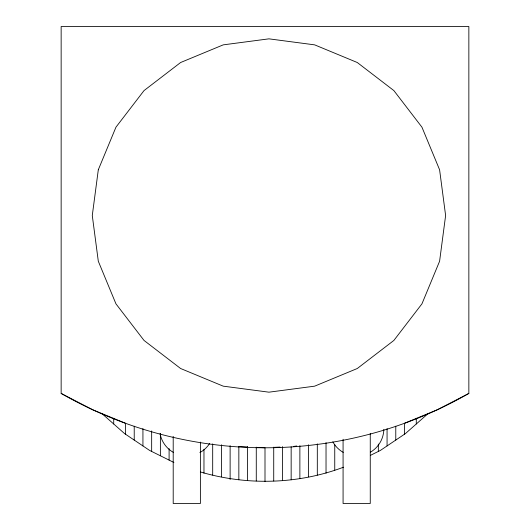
<?xml version="1.0" encoding="UTF-8"?>
<svg xmlns="http://www.w3.org/2000/svg" width="530" height="530" viewBox="0 0 530 530"><rect width="100%" height="100%" fill="white"/><g stroke="black" fill="none" stroke-linecap="round" stroke-linejoin="round"><path stroke-width="0.79" d="M113.711 423.987L113.711 418.283M256.275 480.942L256.275 447.168M395.777 440.072L395.777 426.186M428.081 413.566L405.45 433.567L380.388 450.427L370.351 455.402M125.59 423.324L92.724 409.776L61.149 393.426L61.149 26.5L468.851 26.5L468.851 393.426L437.276 409.776L404.41 423.324M343.46 467.221C297.993 484.38 246.847 485.685 200.333 471.932M293.666 446.426L296.773 445.982M273.725 447.373L280.059 447.068M238.844 446.545L247.563 446.956M256.275 447.373L265 447.79L265 481.518M173.913 462.485L149.612 450.427L124.55 433.567L101.919 413.566M416.288 418.283L416.288 423.987M404.503 423.602L404.503 434.202M387.066 428.565L387.066 445.935M378.341 444.06L378.341 451.441M370.258 433.494L370.258 503.5L343.076 503.5L343.076 439.257M334.748 444.637L334.748 470.196M326.029 442.643L326.029 473.171M317.311 443.849L317.311 475.092M308.592 444.769L308.592 476.841M299.874 445.69L299.874 478.583M291.156 446.836L291.156 479.789M282.437 446.591L282.437 480.365M273.725 447.168L273.725 480.942M247.563 446.591L247.563 480.365M238.844 446.836L238.844 479.789M230.126 445.69L230.126 479.531M221.407 444.769L221.407 476.841M212.689 443.849L212.689 475.092M203.97 449.241L203.97 473.171M200.386 442.1L200.386 503.5L173.204 503.5L173.204 436.369M169.096 448.618L169.096 460.093M160.378 433.467L160.378 455.767M151.659 430.936L151.659 451.441M142.934 428.565L142.934 445.935M134.222 426.186L134.222 440.072M125.497 423.602L125.497 434.202M468.851 393.426A409.399 409.399 0 0 1 61.149 393.426M383.839 429.346A27.182 27.182 0 0 1 370.43 452.196M343.255 452.395A27.182 27.182 0 0 1 332.84 441.828M209.608 443.531A27.182 27.182 0 0 1 199.87 452.587M173.376 452.395A27.182 27.182 0 0 1 160.06 433.666M98.302 169.785L92.28 215.511L98.302 261.237L115.951 303.849L144.028 340.439L180.611 368.509L223.223 386.158L268.948 392.18L314.674 386.158L357.286 368.509L393.869 340.439L421.946 303.849L439.595 261.237L445.617 215.511L439.595 169.785L421.946 127.18L393.869 90.59L357.286 62.514L314.674 44.864L268.948 38.842L223.223 44.864L180.611 62.514L144.028 90.59L115.951 127.18L98.302 169.785"/></g></svg>
